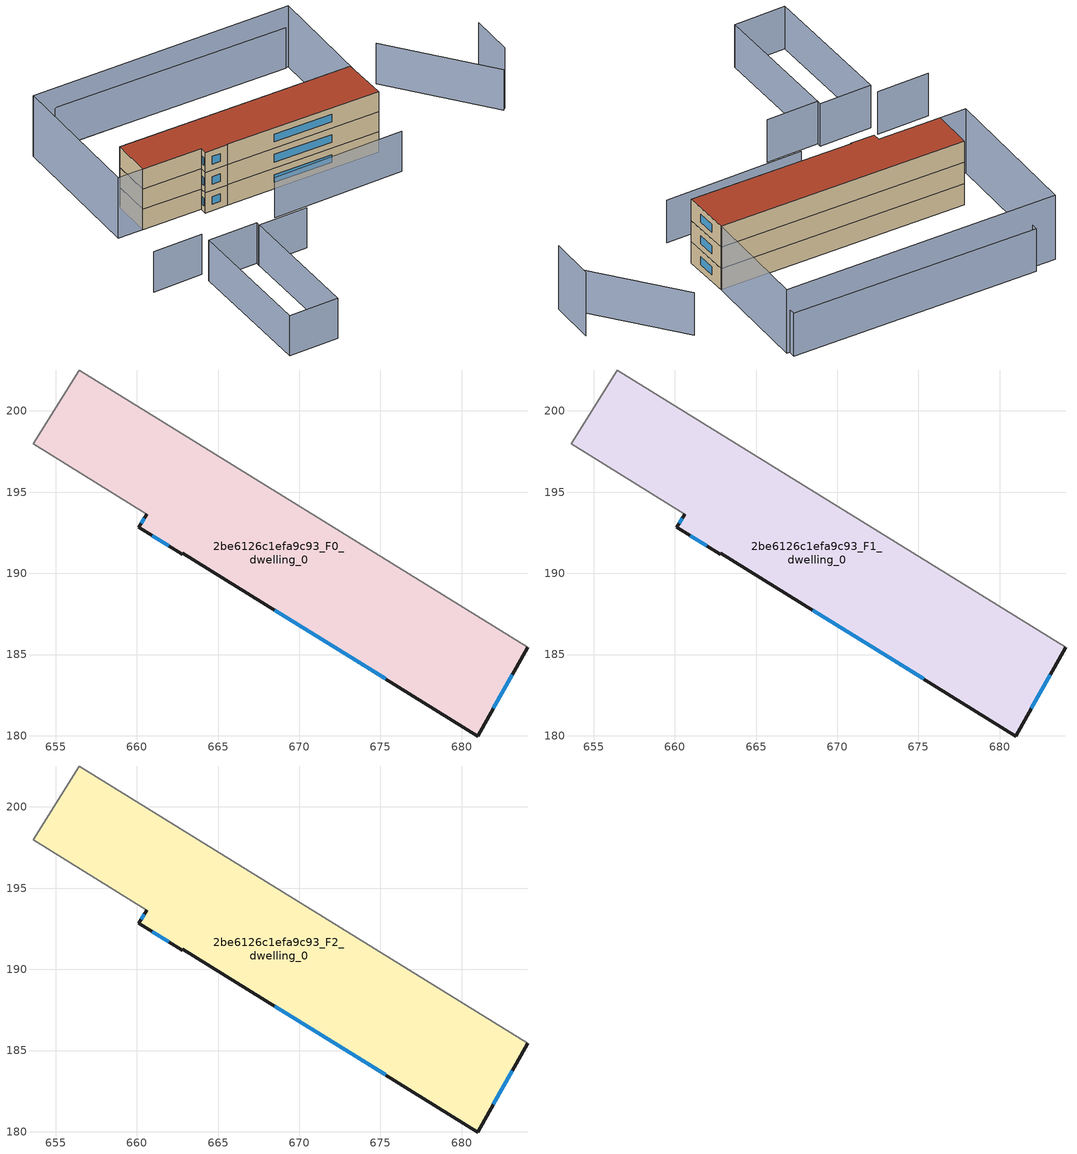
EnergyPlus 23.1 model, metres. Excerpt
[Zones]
2be6126c1efa9c93_F0_dwelling_0
 floor ground (EU_floor_Construction): 684.08,185.44 680.99,179.98 662.84,191.25 662.8,191.18 660.12,192.84 660.61,193.63 653.62,197.97 656.44,202.53 z0
 wall outside (EU_wall_Construction): 660.61,193.63 660.12,192.84 662.8,191.18 662.84,191.25 680.99,179.98 684.08,185.44 z0:3
 wall adiabatic (EU_wall_Construction): 684.08,185.44 656.44,202.53 653.62,197.97 660.61,193.63 z0:3
 window (EU_Window_Construction): 681.95,181.68 683.12,183.74 / 668.5,187.74 675.34,183.49 / 660.96,192.33 661.96,191.7 / 660.46,193.39 660.27,193.09 z0.93:2.07
2be6126c1efa9c93_F1_dwelling_0
 floor to 2be6126c1efa9c93_F0_dwelling_0 (EU_floor_Construction): 684.08,185.44 680.99,179.98 662.84,191.25 662.8,191.18 660.12,192.84 660.61,193.63 653.62,197.97 656.44,202.53 z3
 wall outside (EU_wall_Construction): 660.61,193.63 660.12,192.84 662.8,191.18 662.84,191.25 680.99,179.98 684.08,185.44 z3:6
 wall adiabatic (EU_wall_Construction): 684.08,185.44 656.44,202.53 653.62,197.97 660.61,193.63 z3:6
 window (EU_Window_Construction): 681.95,181.68 683.12,183.74 / 668.5,187.74 675.34,183.49 / 660.96,192.33 661.96,191.7 / 660.46,193.39 660.27,193.09 z3.93:5.07
2be6126c1efa9c93_F2_dwelling_0
 floor to 2be6126c1efa9c93_F1_dwelling_0 (EU_floor_Construction): 684.08,185.44 680.99,179.98 662.84,191.25 662.8,191.18 660.12,192.84 660.61,193.63 653.62,197.97 656.44,202.53 z6
 wall outside (EU_wall_Construction): 660.61,193.63 660.12,192.84 662.8,191.18 662.84,191.25 680.99,179.98 684.08,185.44 z6:9
 wall adiabatic (EU_wall_Construction): 684.08,185.44 656.44,202.53 653.62,197.97 660.61,193.63 z6:9
 window (EU_Window_Construction): 681.95,181.68 683.12,183.74 / 668.5,187.74 675.34,183.49 / 660.96,192.33 661.96,191.7 / 660.46,193.39 660.27,193.09 z6.93:8.07
 roof outside (EU_roof_Construction): 680.99,179.98 684.08,185.44 656.44,202.53 653.62,197.97 660.61,193.63 660.12,192.84 662.8,191.18 662.84,191.25 z9
shading: 663.1,184.93 678.7,175.67 / 653.47,182.09 659.36,178.63 / 642.76,190.82 648.65,187.36 / 695.64,170.6 693.47,186.78 / 653.74,182.55 644.4,166.69 / 644.4,166.69 638.51,170.15 / 638.51,170.15 647.86,186.02 / 647.86,186.02 653.74,182.55 / 691.32,197.98 663.76,215.08 / 663.76,215.08 664.26,215.89 / 664.26,215.89 691.83,198.79 / 691.83,198.79 691.32,197.98 z0:6; 696.03,170.64 699.23,175.8 / 691.73,197.86 681.3,180.93 / 681.3,180.93 650.69,199.78 / 650.69,199.78 661.11,216.71 / 661.11,216.71 691.73,197.86 z0:9
[Building]
EU S2 Campaign: North Axis=0; Terrain=City; Solar Distribution=FullExterior
[Site:Location]
Montreal-Trudeau.Intl.AP: Latitude=45.4667; Longitude=-73.75; Time Zone=-5; Elevation=36
[SizingPeriod:WeatherFileDays]
AnnualSizingPeriod: Begin Month=1; Begin Day of Month=1; End Month=12; End Day of Month=31; Day of Week for Start Day=Monday; Use Weather File Daylight Saving Period=No; Use Weather File Rain and Snow Indicators=No
[MATERIAL]
EU_InternalMass_Material: Roughness=MediumRough; Thickness=0.1; Conductivity=1; Density=1800; Specific Heat=900; Thermal Absorptance=0.9; Solar Absorptance=0.7; Visible Absorptance=0.7
[MATERIAL:NOMASS] Roughness=MediumRough; Thermal Absorptance=0.9; Solar Absorptance=0.7; Visible Absorptance=0.7
Name | Thermal Resistance
EU_wall_NoMass; EU_floor_NoMass | 1.36485
EU_roof_NoMass | 2.55992
[WINDOWMATERIAL:SIMPLEGLAZINGSYSTEM]
EU_Window_SimpleGlazing: UFactor=3.92339; Solar Heat Gain Coefficient=0.8; Visible Transmittance=0.8
[CONSTRUCTION]
EU_wall_Construction: EU_wall_NoMass
EU_roof_Construction: EU_roof_NoMass
EU_floor_Construction: EU_floor_NoMass
EU_Window_Construction: EU_Window_SimpleGlazing
EU_InternalMass_Construction: EU_InternalMass_Material
[ZONE] Type=1; Multiplier=1; Ceiling Height=autocalculate; Floor Area=autocalculate; Part of Total Floor Area=Yes
Name | Volume
2be6126c1efa9c93_F0_dwelling_0 | 590.063
2be6126c1efa9c93_F1_dwelling_0; 2be6126c1efa9c93_F2_dwelling_0 | 590.0625
[INTERNALMASS] Construction=EU_InternalMass_Construction; Surface Area=196.688
Name | Zone or ZoneList
2be6126c1efa9c93_F0_dwelling_0_EU_InternalMass | 2be6126c1efa9c93_F0_dwelling_0
2be6126c1efa9c93_F1_dwelling_0_EU_InternalMass | 2be6126c1efa9c93_F1_dwelling_0
2be6126c1efa9c93_F2_dwelling_0_EU_InternalMass | 2be6126c1efa9c93_F2_dwelling_0
[OTHEREQUIPMENT] Fuel Type=Electricity; Design Level Calculation Method=Watts/Area; Power per Zone Floor Area=1; Fraction Latent=0; Fraction Radiant=0; Fraction Lost=0; Carbon Dioxide Generation Rate=0; EndUse Subcategory=EU_Step8_InternalGains
Name | Zone or ZoneList or Space or SpaceList | Schedule
EU_Step8_InternalGain_2be6126c1efa9c93_F0_dwelling_0_f000 | 2be6126c1efa9c93_F0_dwelling_0 | EU_Step8_GainSchedule_2be6126c1efa9c93_F0_dwelling_0_f000
EU_Step8_InternalGain_2be6126c1efa9c93_F1_dwelling_0_f000 | 2be6126c1efa9c93_F1_dwelling_0 | EU_Step8_GainSchedule_2be6126c1efa9c93_F1_dwelling_0_f000
EU_Step8_InternalGain_2be6126c1efa9c93_F2_dwelling_0_f000 | 2be6126c1efa9c93_F2_dwelling_0 | EU_Step8_GainSchedule_2be6126c1efa9c93_F2_dwelling_0_f000
[ZONEVENTILATION:DESIGNFLOWRATE] Schedule=EU_AlwaysOn; Design Flow Rate Calculation Method=AirChanges/Hour; Air Changes per Hour=0.860309; Ventilation Type=Natural; Fan Pressure Rise=0; Fan Total Efficiency=1; Constant Term Coefficient=1; Temperature Term Coefficient=0; Velocity Term Coefficient=0; Velocity Squared Term Coefficient=0; Minimum Indoor Temperature=-100; Maximum Indoor Temperature=100; Delta Temperature=-100; Minimum Outdoor Temperature=-100; Maximum Outdoor Temperature=100; Maximum Wind Speed=40
Name | Zone or ZoneList or Space or SpaceList
EU_ConstantAir_2be6126c1efa9c93_F0_dwelling_0 | 2be6126c1efa9c93_F0_dwelling_0
EU_ConstantAir_2be6126c1efa9c93_F1_dwelling_0 | 2be6126c1efa9c93_F1_dwelling_0
EU_ConstantAir_2be6126c1efa9c93_F2_dwelling_0 | 2be6126c1efa9c93_F2_dwelling_0
[HVACTEMPLATE:THERMOSTAT] Constant Heating Setpoint=20; Constant Cooling Setpoint=50
EU_HeatOnly_2be6126c1efa9c93_F0_dwelling_0; EU_HeatOnly_2be6126c1efa9c93_F1_dwelling_0; EU_HeatOnly_2be6126c1efa9c93_F2_dwelling_0
[HVACTEMPLATE:ZONE:IDEALLOADSAIRSYSTEM] System Availability Schedule=EU_AlwaysOn; Maximum Heating Supply Air Temperature=50; Minimum Cooling Supply Air Temperature=13; Maximum Heating Supply Air Humidity Ratio=0.0156; Minimum Cooling Supply Air Humidity Ratio=0.0077; Heating Limit=NoLimit; Cooling Limit=NoLimit; Heating Availability Schedule=EU_AlwaysOn; Cooling Availability Schedule=EU_CoolingOff; Dehumidification Control Type=ConstantSensibleHeatRatio; Cooling Sensible Heat Ratio=0.7; Dehumidification Setpoint=60; Humidification Control Type=None; Humidification Setpoint=30; Outdoor Air Method=None; Outdoor Air Flow Rate per Person=0.00944; Outdoor Air Flow Rate per Zone Floor Area=0; Outdoor Air Flow Rate per Zone=0; Demand Controlled Ventilation Type=None; Outdoor Air Economizer Type=NoEconomizer; Heat Recovery Type=None; Sensible Heat Recovery Effectiveness=0.7; Latent Heat Recovery Effectiveness=0.65
Name | Template Thermostat
2be6126c1efa9c93_F0_dwelling_0 | EU_HeatOnly_2be6126c1efa9c93_F0_dwelling_0
2be6126c1efa9c93_F1_dwelling_0 | EU_HeatOnly_2be6126c1efa9c93_F1_dwelling_0
2be6126c1efa9c93_F2_dwelling_0 | EU_HeatOnly_2be6126c1efa9c93_F2_dwelling_0
[SIZING:ZONE] Zone Cooling Design Supply Air Temperature Input Method=SupplyAirTemperature; Zone Cooling Design Supply Air Temperature=13; Zone Heating Design Supply Air Temperature Input Method=SupplyAirTemperature; Zone Heating Design Supply Air Temperature=50; Zone Cooling Design Supply Air Humidity Ratio=0.008; Zone Heating Design Supply Air Humidity Ratio=0.008; Cooling Design Air Flow Method=DesignDay; Cooling Design Air Flow Rate=0; Cooling Minimum Air Flow per Zone Floor Area=0.000762; Cooling Minimum Air Flow=0; Cooling Minimum Air Flow Fraction=0.2; Heating Design Air Flow Method=DesignDay; Heating Design Air Flow Rate=0; Heating Maximum Air Flow per Zone Floor Area=0.002032; Heating Maximum Air Flow=0.141576; Heating Maximum Air Flow Fraction=0.3; Account for Dedicated Outdoor Air System=No; Dedicated Outdoor Air System Control Strategy=NeutralSupplyAir; Dedicated Outdoor Air Low Setpoint Temperature for Design=autosize; Dedicated Outdoor Air High Setpoint Temperature for Design=autosize; Zone Load Sizing Method=Sensible Load Only No Latent Load; Zone Latent Cooling Design Supply Air Humidity Ratio Input Method=HumidityRatioDifference; Zone Cooling Design Supply Air Humidity Ratio Difference=0.005; Zone Latent Heating Design Supply Air Humidity Ratio Input Method=HumidityRatioDifference; Zone Humidification Design Supply Air Humidity Ratio Difference=0.005
2be6126c1efa9c93_F0_dwelling_0; 2be6126c1efa9c93_F1_dwelling_0; 2be6126c1efa9c93_F2_dwelling_0
[SCHEDULE:CONSTANT]
Name | Hourly Value
EU_AlwaysOn | 1
EU_CoolingOff | 0
[SCHEDULE:FILE] Column Number=1; Rows to Skip at Top=0; Number of Hours of Data=8760; Column Separator=Comma; Interpolate to Timestep=No; Minutes per Item=60; Adjust Schedule for Daylight Savings=Yes
Name | File
EU_Step8_GainSchedule_2be6126c1efa9c93_F0_dwelling_0_f000 | ../../schedules/2be6126c1efa9c93/2be6126c1efa9c93_F0_dwelling_0_f000_gain.csv
EU_Step8_GainSchedule_2be6126c1efa9c93_F1_dwelling_0_f000 | ../../schedules/2be6126c1efa9c93/2be6126c1efa9c93_F1_dwelling_0_f000_gain.csv
EU_Step8_GainSchedule_2be6126c1efa9c93_F2_dwelling_0_f000 | ../../schedules/2be6126c1efa9c93/2be6126c1efa9c93_F2_dwelling_0_f000_gain.csv
